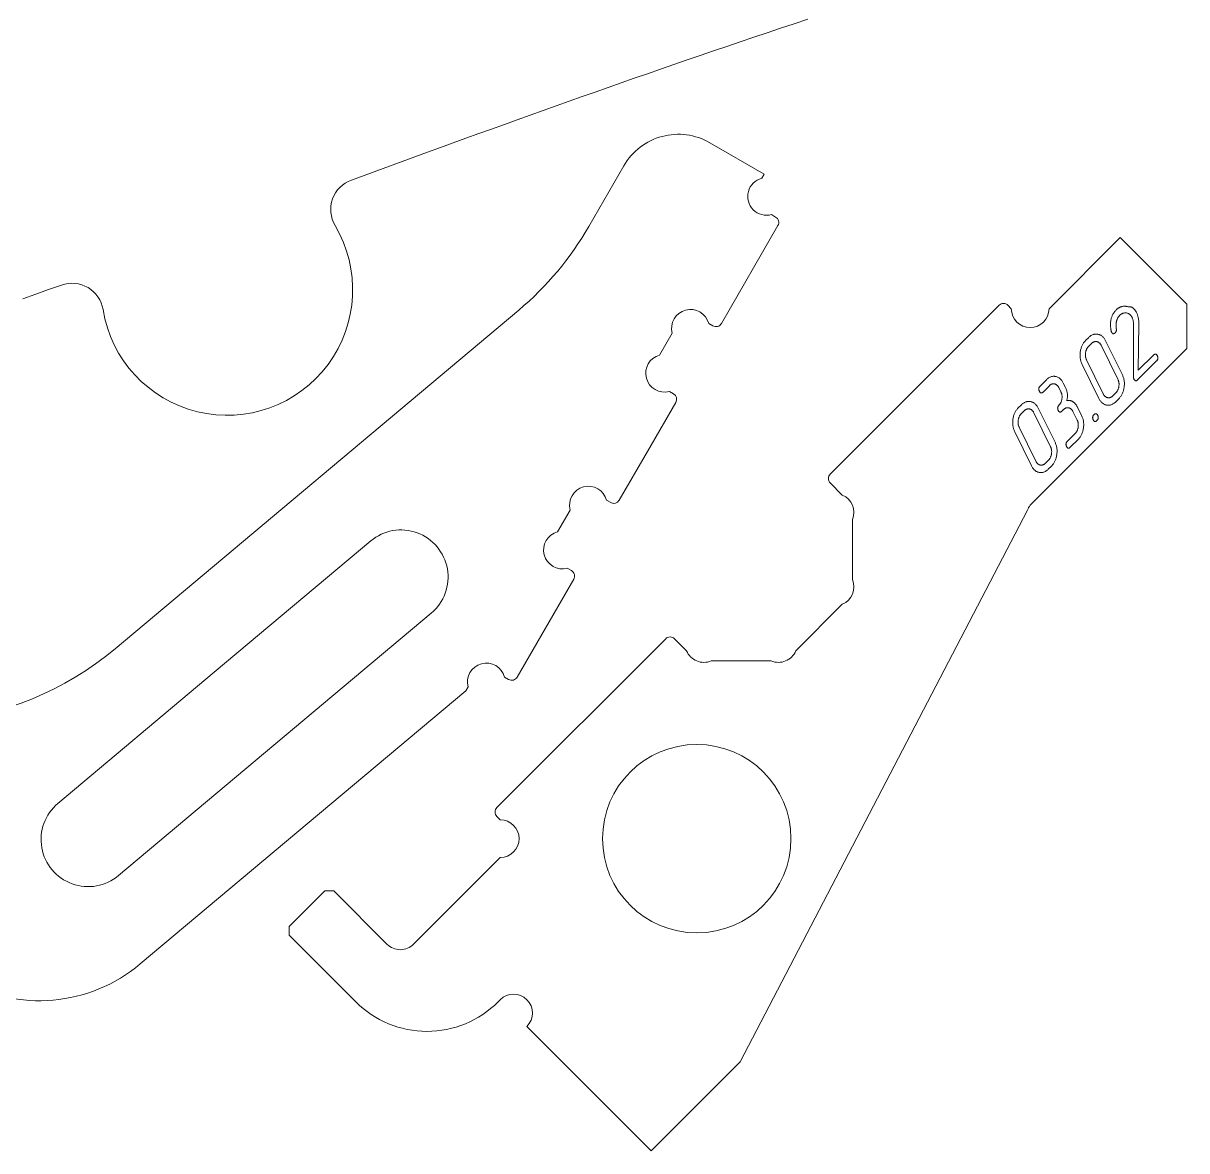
# Model space of a CAD drawing. Header units: millimetres. Extents: x 14 to 1461, y -733 to -10.
# Drawn here: x 524.8 to 710, y -730.4 to -550.9 of the extents above; entities that cross this region are included whole.
import ezdxf

# ---------------------------------------------------------------- set-up
doc = ezdxf.new("R2010")
doc.units = ezdxf.units.MM
doc.layers.add('Cut', color=7, linetype='Continuous', lineweight=0)
doc.layers.add('Mark', color=7, linetype='Continuous', lineweight=0)

msp = doc.modelspace()

# ---------------------------------------------------------------- linework, layer by layer
at = {"layer": 'Cut'}
for points in [[(649.677956, -550.255045), (647.519035, -550.967708), (645.366503, -551.68213), (643.220223, -552.398248), (641.080057, -553.116001), (638.945869, -553.835327), (636.817522, -554.556163), (634.694878, -555.278448), (632.577801, -556.002119), (630.466153, -556.727116), (628.359798, -557.453374), (626.258599, -558.180833), (624.162418, -558.909431), (622.071119, -559.639105), (619.984565, -560.369794), (617.902618, -561.101435), (615.825142, -561.833967), (613.752, -562.567327), (611.683054, -563.301453), (609.618168, -564.036284), (607.557205, -564.771757), (605.500028, -565.507811), (603.446499, -566.244383), (601.396482, -566.981412), (599.34984, -567.718834), (597.306435, -568.45659), (595.266132, -569.194615), (593.228792, -569.932849), (591.194279, -570.671229), (589.162455, -571.409693), (587.133185, -572.148179), (585.10633, -572.886626), (583.081754, -573.624971), (581.05932, -574.363152), (577.020329, -575.838775, 0.4694184068), (574.435972, -583.084842, -1.2077435696), (537.487578, -596.468873, 0.4680991654), (530.882491, -592.551667), (528.827696, -593.278028), (526.771286, -594.002479), (524.713114, -594.724953)], [(482.26572, -655.442035, 0.3152987889), (539.405399, -650.447709), (603.661396, -596.539554, 0.0874886196), (614.824355, -583.238285), (620.41697, -573.553437, -0.4142135624), (634.077498, -569.894317), (642.737323, -574.895021), (642.358594, -575.550873, 1.0000002903), (643.91103, -581.346556), (644.566882, -581.725285, -0.4142135624), (644.932795, -583.091338), (635.931528, -598.679021, -0.4142138282), (634.565474, -599.044934), (633.909622, -598.666205, 1), (628.113939, -600.218642), (626.106305, -603.695302, 0.9999999439), (627.658741, -609.490985), (628.314594, -609.869715, -0.4142133579), (628.680507, -611.235767), (624.179873, -619.029609), (619.679238, -626.823452, -0.4142134141), (618.313186, -627.189363), (617.657334, -626.810634, 1), (611.861651, -628.363071), (609.854017, -631.839732, 0.9999998439), (611.406453, -637.635415), (612.062305, -638.014144, -0.4142135624), (612.428218, -639.380196), (603.42695, -654.96788, -0.4142135624), (602.060898, -655.333792), (601.405045, -654.955063, 0.9999999), (595.609362, -656.507499), (595.230633, -657.163352), (543.420307, -700.630098, -0.3152987889), (514.850468, -703.127261)]]:
    msp.add_lwpolyline(points, format="xyb", dxfattribs=at)
for points in [[(624.768286, -730.35381), (604.969345, -710.554868, 0.9999996575), (600.726704, -706.312227), (600.373151, -706.66578, -0.4142135624), (577.745779, -706.66578), (567.139199, -696.059199), (567.139199, -694.644989), (572.796042, -688.988146), (574.210253, -688.988146), (582.695517, -697.47341, 0.4142135624), (586.938149, -697.47341), (600.731902, -683.679658, 0.9999999921), (600.731902, -677.679658), (600.196375, -677.14413, -0.4142135624), (600.196375, -675.72992), (627.066379, -648.859917, -0.4142135624), (628.480589, -648.859916), (630.392528, -650.771855, 0.4142135624), (634.312217, -652.395443), (643.862123, -652.395443, 0.4142135899), (647.781812, -650.771855), (655.188057, -643.365609, 0.4142135349), (656.811645, -639.445921), (656.811645, -629.896014, 0.4142135403), (655.188057, -625.976326), (653.276119, -624.064387, -0.4142135624), (653.276118, -622.650177), (680.146123, -595.780173, -0.4142135624), (681.560333, -595.780173), (682.09586, -596.3157, 0.9999998586), (688.09586, -596.315699), (699.414743, -584.996816), (710.021324, -595.603396), (710.021324, -602.67445), (685.740202, -626.955572, 0.1536553481), (684.674688, -628.407978), (638.910394, -716.211702)], [(555.201406, -654.181014), (530.303289, -675.069515, 1.0000001134), (539.944137, -686.560954), (589.740371, -644.783949, 1.0000001047), (580.099522, -633.292512)]]:
    msp.add_lwpolyline(points, format="xyb", close=True, dxfattribs=at)
msp.add_circle((632.016116, -680.679658), 14.99997, dxfattribs=at)
at = {"layer": 'Mark'}
for points in [[(701.537968, -607.133456), (701.53968, -607.193047), (701.543354, -607.24914), (701.548992, -607.301736), (701.556593, -607.350836), (701.566157, -607.396438), (701.577684, -607.438543), (701.591174, -607.477151), (701.606627, -607.512262), (701.63746, -607.570725), (701.669115, -607.622605), (701.701591, -607.667902), (701.734888, -607.706618), (701.769007, -607.738751), (701.803946, -607.764302), (701.839707, -607.783271), (701.87629, -607.795657), (701.913693, -607.801461), (701.951918, -607.800683), (701.990964, -607.793323), (702.030831, -607.77938), (702.071519, -607.758855), (702.113029, -607.731748), (702.15536, -607.698059), (702.198512, -607.657787), (705.218862, -604.637437), (705.261375, -604.592162), (705.299263, -604.545987), (705.332527, -604.498913), (705.361166, -604.450939), (705.38518, -604.402066), (705.40457, -604.352293), (705.419334, -604.30162), (705.429474, -604.250048), (705.43499, -604.197577), (705.43588, -604.144206), (705.432146, -604.089935), (705.423787, -604.034765), (705.410804, -603.978695), (705.393195, -603.921726), (705.370963, -603.863857), (705.344105, -603.805089), (705.314436, -603.749132), (705.283789, -603.699677), (705.252165, -603.656724), (705.219562, -603.620273), (705.185982, -603.590324), (705.151424, -603.566878), (705.115888, -603.549933), (705.079374, -603.539491), (705.041883, -603.53555), (705.003413, -603.538112), (704.963966, -603.547176), (704.923541, -603.562742), (704.882138, -603.58481), (704.839757, -603.61338), (704.796398, -603.648452), (704.752062, -603.690027), (702.312548, -606.12954), (702.398017, -598.75331), (702.39681, -598.620026), (702.392755, -598.489402), (702.385852, -598.361439), (702.376102, -598.236136), (702.363504, -598.113493), (702.348058, -597.993511), (702.329764, -597.876189), (702.308622, -597.761528), (702.284633, -597.649527), (702.257795, -597.540186), (702.22811, -597.433506), (702.195577, -597.329486), (702.160196, -597.228127), (702.121968, -597.129428), (702.080891, -597.03339), (702.036967, -596.940011), (702.005229, -596.877357), (701.972825, -596.816877), (701.939754, -596.758571), (701.906017, -596.702439), (701.871613, -596.64848), (701.836543, -596.596696), (701.800806, -596.547086), (701.764403, -596.499649), (701.727334, -596.454387), (701.689598, -596.411298), (701.651195, -596.370383), (701.612126, -596.331643), (701.572391, -596.295076), (701.531989, -596.260683), (701.49092, -596.228464), (701.449185, -596.198419), (701.406784, -596.170548), (701.363716, -596.144851), (701.319981, -596.121328), (701.27558, -596.099979), (701.230513, -596.080803), (701.184779, -596.063802), (701.138379, -596.048975), (701.091312, -596.036321), (701.043578, -596.025842), (700.995178, -596.017536), (700.946112, -596.011405), (700.896379, -596.007447), (700.84598, -596.005663), (700.794914, -596.006054), (700.743182, -596.008618), (700.690783, -596.013356), (700.613402, -595.993747), (700.536848, -595.97678), (700.461124, -595.962455), (700.386228, -595.950773), (700.31216, -595.941733), (700.238921, -595.935335), (700.16651, -595.93158), (700.094928, -595.930467), (700.024175, -595.931996), (699.954249, -595.936168), (699.885153, -595.942982), (699.816885, -595.952439), (699.749445, -595.964538), (699.682834, -595.979279), (699.617051, -595.996662), (699.552097, -596.016688), (699.487972, -596.039356), (699.424674, -596.064667), (699.362206, -596.09262), (699.300566, -596.123215), (699.239754, -596.156453), (699.179771, -596.192333), (699.120616, -596.230855), (699.06229, -596.27202), (699.004793, -596.315827), (698.948124, -596.362276), (698.892283, -596.411368), (698.837271, -596.463102), (698.823647, -596.476448), (698.816855, -596.483183), (698.813464, -596.486566), (698.808332, -596.491707), (698.766088, -596.53489), (698.684566, -596.622892), (698.606999, -596.713078), (698.533388, -596.805447), (698.463733, -596.9), (698.398033, -596.996737), (698.336289, -597.095657), (698.278501, -597.19676), (698.224668, -597.300047), (698.174791, -597.405518), (698.128869, -597.513172), (698.086903, -597.62301), (698.048893, -597.735031), (698.014838, -597.849236), (697.984739, -597.965624), (697.958595, -598.084195), (697.936408, -598.204951), (697.918175, -598.327889), (697.903899, -598.453012), (697.893578, -598.580318), (697.887213, -598.709807), (697.884803, -598.84148), (697.886349, -598.975336), (697.89185, -599.111376), (697.901307, -599.249599), (697.91472, -599.390006), (697.932089, -599.532597), (697.953413, -599.677371), (697.965558, -599.750577), (697.972002, -599.787384), (697.975316, -599.805839), (697.975724, -599.808074), (697.975788, -599.808403), (697.975916, -599.80906), (697.977988, -599.819482), (697.982223, -599.839839), (697.991057, -599.878612), (698.000379, -599.914794), (698.010187, -599.948386), (698.020483, -599.979387), (698.031265, -600.007797), (698.042534, -600.033616), (698.045427, -600.039666), (698.046155, -600.041153), (698.047073, -600.043013), (698.049099, -600.047091), (698.057255, -600.063079), (698.073816, -600.093517), (698.090707, -600.121901), (698.107927, -600.148232), (698.125479, -600.17251), (698.14336, -600.194735), (698.161572, -600.214907), (698.180114, -600.233025), (698.198986, -600.24909), (698.218189, -600.263102), (698.237722, -600.275061), (698.257585, -600.284966), (698.277778, -600.292818), (698.298302, -600.298617), (698.319156, -600.302363), (698.34034, -600.304056), (698.361854, -600.303695), (698.383699, -600.301281), (698.405874, -600.296814), (698.428379, -600.290294), (698.451215, -600.281721), (698.474381, -600.271094), (698.497877, -600.258414), (698.521703, -600.243681), (698.54586, -600.226895), (698.570347, -600.208055), (698.595164, -600.187163), (698.620311, -600.164217), (698.633009, -600.151974), (698.639389, -600.14566), (698.643622, -600.1414), (698.673792, -600.108481), (698.701195, -600.073832), (698.72583, -600.037452), (698.747697, -599.999343), (698.766797, -599.959505), (698.783128, -599.917936), (698.796692, -599.874637), (698.807488, -599.829608), (698.815516, -599.782849), (698.820776, -599.73436), (698.823269, -599.684141), (698.822994, -599.632193), (698.819951, -599.578514), (698.81414, -599.523105), (698.813685, -599.519585), (698.813454, -599.517822), (698.812966, -599.514085), (698.809819, -599.489333), (698.803928, -599.440165), (698.793761, -599.343173), (698.785747, -599.247973), (698.779886, -599.154564), (698.776177, -599.062947), (698.774622, -598.973121), (698.775219, -598.885087), (698.77797, -598.798845), (698.782873, -598.714394), (698.789929, -598.631735), (698.799138, -598.550867), (698.8105, -598.471791), (698.824015, -598.394507), (698.839683, -598.319014), (698.857504, -598.245313), (698.877477, -598.173403), (698.899604, -598.103286), (698.923883, -598.034959), (698.950315, -597.968425), (698.9789, -597.903681), (699.009638, -597.84073), (699.042529, -597.77957), (699.077573, -597.720202), (699.11477, -597.662625), (699.15412, -597.60684), (699.195622, -597.552847), (699.239277, -597.500645), (699.285086, -597.450235), (699.308797, -597.425701), (699.314809, -597.419638), (699.319642, -597.414808), (699.328118, -597.406417), (699.362204, -597.373689), (699.431254, -597.312251), (699.501472, -597.256166), (699.572859, -597.205437), (699.645416, -597.160061), (699.719141, -597.120041), (699.794035, -597.085375), (699.870098, -597.056063), (699.94733, -597.032106), (700.02573, -597.013504), (700.1053, -597.000256), (700.186039, -596.992362), (700.267947, -596.989823), (700.351023, -596.992639), (700.435699, -597.001071), (700.519068, -597.01534), (700.59943, -597.035174), (700.676785, -597.060574), (700.751134, -597.091541), (700.822476, -597.128073), (700.890812, -597.170171), (700.956141, -597.217835), (701.018464, -597.271066), (701.07778, -597.329862), (701.134089, -597.394224), (701.187392, -597.464152), (701.237689, -597.539647), (701.284978, -597.620707), (701.307496, -597.663324), (701.318473, -597.685155), (701.326581, -597.701774), (701.356272, -597.766944), (701.38374, -597.834392), (701.408986, -597.904119), (701.43201, -597.976124), (701.452812, -598.050408), (701.471391, -598.12697), (701.487748, -598.205811), (701.501882, -598.286931), (701.513795, -598.370328), (701.523484, -598.456005), (701.530952, -598.54396), (701.536197, -598.634193), (701.53922, -598.726705), (701.54002, -598.821496)], [(698.708442, -611.147857), (699.213517, -610.642782), (699.296177, -610.556436), (699.374819, -610.466736), (699.449443, -610.373682), (699.520049, -610.277273), (699.586637, -610.177511), (699.649207, -610.074395), (699.707759, -609.967925), (699.762293, -609.8581), (699.812809, -609.744922), (699.859307, -609.62839), (699.901787, -609.508503), (699.940248, -609.385263), (699.974692, -609.258669), (700.005118, -609.12872), (700.031525, -608.995418), (700.053915, -608.858762), (700.071924, -608.721231), (700.08519, -608.585306), (700.093713, -608.450986), (700.097492, -608.318272), (700.096529, -608.187163), (700.090823, -608.05766), (700.080373, -607.929762), (700.06518, -607.80347), (700.045245, -607.678783), (700.020566, -607.555702), (699.991144, -607.434226), (699.956979, -607.314356), (699.918071, -607.196091), (699.87442, -607.079432), (699.826025, -606.964378), (699.772888, -606.85093), (697.105459, -601.437154), (697.048743, -601.32766), (696.989337, -601.223957), (696.927241, -601.126045), (696.862456, -601.033923), (696.79498, -600.947591), (696.724814, -600.867051), (696.651958, -600.792301), (696.576412, -600.723341), (696.498176, -600.660172), (696.417251, -600.602794), (696.333635, -600.551206), (696.247329, -600.505409), (696.158333, -600.465402), (696.066648, -600.431186), (695.972272, -600.402761), (695.875206, -600.380126), (695.777231, -600.363644), (695.680127, -600.353674), (695.583894, -600.350218), (695.488533, -600.353274), (695.394042, -600.362844), (695.300423, -600.378928), (695.207675, -600.401524), (695.115798, -600.430634), (695.024792, -600.466257), (694.934658, -600.508393), (694.845394, -600.557042), (694.757002, -600.612204), (694.669481, -600.67388), (694.582831, -600.742069), (694.497053, -600.816771), (694.412145, -600.897986), (693.90707, -601.403062), (693.825441, -601.488391), (693.74778, -601.577154), (693.674087, -601.669349), (693.604363, -601.764977), (693.538607, -601.864037), (693.47682, -601.966531), (693.419001, -602.072456), (693.36515, -602.181815), (693.315268, -602.294606), (693.269354, -602.410829), (693.227409, -602.530485), (693.189432, -602.653574), (693.155423, -602.780096), (693.125383, -602.91005), (693.099311, -603.043436), (693.077208, -603.180256), (693.059442, -603.317963), (693.046383, -603.454014), (693.038032, -603.588409), (693.034387, -603.721147), (693.03545, -603.852229), (693.041219, -603.981655), (693.051696, -604.109424), (693.066879, -604.235537), (693.08677, -604.359994), (693.111368, -604.482794), (693.140672, -604.603938), (693.174684, -604.723426), (693.213403, -604.841257), (693.256828, -604.957432), (693.304961, -605.07195), (693.357801, -605.184813), (696.025229, -610.598588), (696.081898, -610.707997), (696.141242, -610.811644), (696.203261, -610.909528), (696.267954, -611.001649), (696.335323, -611.088008), (696.405366, -611.168605), (696.478084, -611.243439), (696.553477, -611.31251), (696.631545, -611.375819), (696.712288, -611.433365), (696.795706, -611.485148), (696.881798, -611.53117), (696.970566, -611.571428), (697.062008, -611.605924), (697.156125, -611.634657), (697.252917, -611.657628), (697.3506, -611.674471), (697.447387, -611.68482), (697.543279, -611.688675), (697.638277, -611.686036), (697.732379, -611.676904), (697.825587, -611.661278), (697.917899, -611.639158), (698.009317, -611.610544), (698.09984, -611.575436), (698.189468, -611.533835), (698.278201, -611.48574), (698.366039, -611.431151), (698.452982, -611.370068), (698.53903, -611.302492), (698.624183, -611.228421)], [(698.241642, -610.200447), (698.746717, -609.695371), (698.792712, -609.647296), (698.836487, -609.597276), (698.878044, -609.545314), (698.917382, -609.491408), (698.954501, -609.435559), (698.989401, -609.377766), (699.022082, -609.31803), (699.052544, -609.256351), (699.080787, -609.192728), (699.106811, -609.127162), (699.130616, -609.059652), (699.152203, -608.9902), (699.17157, -608.918803), (699.188718, -608.845464), (699.203648, -608.770181), (699.216358, -608.692955), (699.226626, -608.615231), (699.234228, -608.538454), (699.239164, -608.462626), (699.241434, -608.387744), (699.241039, -608.313811), (699.237977, -608.240825), (699.232249, -608.168787), (699.223855, -608.097696), (699.212796, -608.027553), (699.19907, -607.958358), (699.182679, -607.89011), (699.163621, -607.82281), (699.141898, -607.756457), (699.117508, -607.691053), (699.090453, -607.626595), (699.060732, -607.563086), (696.393303, -602.14931), (696.361602, -602.088157), (696.32835, -602.030235), (696.293549, -601.975544), (696.257197, -601.924086), (696.219294, -601.875859), (696.179842, -601.830863), (696.138839, -601.789099), (696.096285, -601.750567), (696.052182, -601.715267), (696.006528, -601.683198), (695.959324, -601.65436), (695.910569, -601.628755), (695.860264, -601.606381), (695.808409, -601.587238), (695.755004, -601.571328), (695.700048, -601.558648), (695.644593, -601.549397), (695.589689, -601.543768), (695.535337, -601.541763), (695.481536, -601.54338), (695.428287, -601.548621), (695.375589, -601.557485), (695.323443, -601.569972), (695.271849, -601.586082), (695.220805, -601.605816), (695.170314, -601.629172), (695.120374, -601.656152), (695.070985, -601.686755), (695.022148, -601.72098), (694.973862, -601.758829), (694.926128, -601.800302), (694.878945, -601.845397), (694.37387, -602.350472), (694.328952, -602.397484), (694.286198, -602.446521), (694.245606, -602.497583), (694.207178, -602.55067), (694.170913, -602.605782), (694.136811, -602.662919), (694.104872, -602.722081), (694.075096, -602.783268), (694.047484, -602.846481), (694.022035, -602.911718), (693.998748, -602.97898), (693.977625, -603.048268), (693.958665, -603.11958), (693.941869, -603.192918), (693.927235, -603.26828), (693.914765, -603.345668), (693.904694, -603.42357), (693.897259, -603.500477), (693.89246, -603.576389), (693.890298, -603.651305), (693.890771, -603.725226), (693.893881, -603.798151), (693.899626, -603.870081), (693.908008, -603.941016), (693.919025, -604.010955), (693.932679, -604.079898), (693.948968, -604.147847), (693.967894, -604.214799), (693.989456, -604.280757), (694.013653, -604.345719), (694.040487, -604.409685), (694.069957, -604.472656), (696.737386, -609.886432), (696.769069, -609.947566), (696.802286, -610.005488), (696.837037, -610.060199), (696.873322, -610.111698), (696.911141, -610.159986), (696.950494, -610.205062), (696.991381, -610.246927), (697.033802, -610.28558), (697.077757, -610.321021), (697.123245, -610.35325), (697.170268, -610.382269), (697.218825, -610.408075), (697.268916, -610.43067), (697.32054, -610.450053), (697.373699, -610.466225), (697.428392, -610.479185), (697.483562, -610.488741), (697.538153, -610.4947), (697.592165, -610.497062), (697.645599, -610.495827), (697.698453, -610.490995), (697.750729, -610.482566), (697.802425, -610.470541), (697.853543, -610.454918), (697.904081, -610.435698), (697.954041, -610.412882), (698.003422, -610.386468), (698.052224, -610.356458), (698.100447, -610.32285), (698.148091, -610.285646), (698.195156, -610.244845)], [(690.151914, -612.633331), (690.404452, -612.380793), (690.451596, -612.335736), (690.499275, -612.294317), (690.547487, -612.256536), (690.596233, -612.222395), (690.645513, -612.191893), (690.695327, -612.165029), (690.745674, -612.141804), (690.796556, -612.122219), (690.847972, -612.106272), (690.899922, -612.093963), (690.952405, -612.085294), (691.005423, -612.080264), (691.058974, -612.078872), (691.113059, -612.08112), (691.167679, -612.087006), (691.222832, -612.096531), (691.277487, -612.109484), (691.330613, -612.125653), (691.382209, -612.145039), (691.432275, -612.167641), (691.480812, -612.19346), (691.527819, -612.222495), (691.573296, -612.254747), (691.617244, -612.290215), (691.659662, -612.3289), (691.700551, -612.370802), (691.73991, -612.41592), (691.777739, -612.464254), (691.814038, -612.515805), (691.848808, -612.570573), (691.882048, -612.628557), (691.913759, -612.689757), (692.580616, -614.043201), (692.610366, -614.106739), (692.637466, -614.171202), (692.661918, -614.23659), (692.68372, -614.302903), (692.702874, -614.370142), (692.719378, -614.438305), (692.733234, -614.507394), (692.74444, -614.577407), (692.752998, -614.648346), (692.758906, -614.72021), (692.762166, -614.792999), (692.762776, -614.866713), (692.760738, -614.941353), (692.75605, -615.016917), (692.748714, -615.093407), (692.738728, -615.170821), (692.726301, -615.247736), (692.711638, -615.322726), (692.69474, -615.39579), (692.675606, -615.466929), (692.654238, -615.536143), (692.630634, -615.603432), (692.604794, -615.668796), (692.57672, -615.732234), (692.54641, -615.793747), (692.513864, -615.853336), (692.479084, -615.910999), (692.442068, -615.966737), (692.402817, -616.020549), (692.361331, -616.072437), (692.317609, -616.122399), (692.271652, -616.170436), (691.008964, -617.433124), (690.967063, -617.477788), (690.929748, -617.523389), (690.897018, -617.569929), (690.868875, -617.617408), (690.845317, -617.665825), (690.826345, -617.71518), (690.811959, -617.765473), (690.802159, -617.816705), (690.796945, -617.868876), (690.796317, -617.921984), (690.800275, -617.976032), (690.808818, -618.031017), (690.821947, -618.086941), (690.839663, -618.143803), (690.861964, -618.201604), (690.888851, -618.260343), (690.91849, -618.316329), (690.949069, -618.365853), (690.980587, -618.408913), (691.013043, -618.445509), (691.046439, -618.475643), (691.080773, -618.499313), (691.116047, -618.51652), (691.152259, -618.527263), (691.189411, -618.531544), (691.227502, -618.529361), (691.266531, -618.520715), (691.3065, -618.505605), (691.347407, -618.484033), (691.389254, -618.455997), (691.432039, -618.421498), (691.475764, -618.380535), (692.738452, -617.117847), (692.821121, -617.031492), (692.89975, -616.941803), (692.974338, -616.848782), (693.044886, -616.752427), (693.111394, -616.652739), (693.173861, -616.549719), (693.232289, -616.443365), (693.286676, -616.333678), (693.337023, -616.220658), (693.383329, -616.104305), (693.425596, -615.984619), (693.463822, -615.8616), (693.498008, -615.735248), (693.528154, -615.605563), (693.554259, -615.472545), (693.576325, -615.336194), (693.594009, -615.19897), (693.606973, -615.063332), (693.615216, -614.929282), (693.618738, -614.796819), (693.617539, -614.665943), (693.61162, -614.536653), (693.600979, -614.408951), (693.585617, -614.282836), (693.565535, -614.158308), (693.540731, -614.035366), (693.511207, -613.914012), (693.476962, -613.794245), (693.437996, -613.676064), (693.394309, -613.559471), (693.345901, -613.444465), (693.292772, -613.331045), (692.625915, -611.977601), (692.588092, -611.903623), (692.548768, -611.832144), (692.507941, -611.763166), (692.465613, -611.696688), (692.421783, -611.63271), (692.37645, -611.571232), (692.329616, -611.512254), (692.28128, -611.455776), (692.231442, -611.401798), (692.180102, -611.35032), (692.127261, -611.301343), (692.072917, -611.254865), (692.017071, -611.210888), (691.959724, -611.169411), (691.900874, -611.130433), (691.840523, -611.093956), (691.779624, -611.060441), (691.71913, -611.030347), (691.659042, -611.003676), (691.599359, -610.980428), (691.540083, -610.960602), (691.481212, -610.944198), (691.422746, -610.931217), (691.364687, -610.921659), (691.307033, -610.915523), (691.249785, -610.912809), (691.192942, -610.913518), (691.136505, -610.917649), (691.080474, -610.925202), (691.024849, -610.936178), (690.969629, -610.950577), (690.914815, -610.968398), (690.94943, -610.832974), (690.977692, -610.697925), (690.9996, -610.56325), (691.015154, -610.428949), (691.024355, -610.295022), (691.027203, -610.16147), (691.023697, -610.028292), (691.013838, -609.895488), (690.997624, -609.763058), (690.975058, -609.631003), (690.946138, -609.499322), (690.910864, -609.368015), (690.869237, -609.237082), (690.821256, -609.106524), (690.766922, -608.976339), (690.706235, -608.846529), (690.372806, -608.169807), (690.31611, -608.060332), (690.256743, -607.956623), (690.194705, -607.858682), (690.129997, -607.766509), (690.062619, -607.680103), (689.99257, -607.599465), (689.91985, -607.524594), (689.84446, -607.455491), (689.766399, -607.392155), (689.685667, -607.334587), (689.602265, -607.282786), (689.516193, -607.236752), (689.42745, -607.196486), (689.336036, -607.161988), (689.241952, -607.133257), (689.145197, -607.110294), (689.047532, -607.093482), (688.950716, -607.083206), (688.854751, -607.079465), (688.759635, -607.08226), (688.66537, -607.091591), (688.571954, -607.107458), (688.479389, -607.12986), (688.387673, -607.158799), (688.296807, -607.194272), (688.206791, -607.236282), (688.117625, -607.284827), (688.029309, -607.339908), (687.941842, -607.401525), (687.855226, -607.469677), (687.769459, -607.544365), (687.684543, -607.625589), (686.674392, -608.635739), (686.632491, -608.680403), (686.595176, -608.726004), (686.562446, -608.772544), (686.534303, -608.820023), (686.510745, -608.86844), (686.491773, -608.917795), (686.477388, -608.968088), (686.467588, -609.01932), (686.462373, -609.071491), (686.461745, -609.124599), (686.465703, -609.178647), (686.474246, -609.233632), (686.487376, -609.289556), (686.505091, -609.346418), (686.527392, -609.404219), (686.554279, -609.462958), (686.583919, -609.518944), (686.614497, -609.568468), (686.646015, -609.611528), (686.678471, -609.648124), (686.711867, -609.678258), (686.746201, -609.701928), (686.781475, -609.719135), (686.817688, -609.729878), (686.854839, -609.734159), (686.89293, -609.731976), (686.931959, -609.72333), (686.971928, -609.70822), (687.012836, -609.686648), (687.054682, -609.658612), (687.097468, -609.624112), (687.141192, -609.58315), (688.151343, -608.572999), (688.198487, -608.527942), (688.246165, -608.486523), (688.294377, -608.448742), (688.343124, -608.414601), (688.392403, -608.384099), (688.442217, -608.357235), (688.492565, -608.33401), (688.543447, -608.314425), (688.594863, -608.298478), (688.646812, -608.286169), (688.699296, -608.2775), (688.752313, -608.27247), (688.805865, -608.271078), (688.85995, -608.273326), (688.914569, -608.279212), (688.969723, -608.288737), (689.024378, -608.30169), (689.077504, -608.317859), (689.1291, -608.337245), (689.179166, -608.359847), (689.227703, -608.385666), (689.27471, -608.414701), (689.320187, -608.446953), (689.364135, -608.482421), (689.406553, -608.521106), (689.447442, -608.563008), (689.4868, -608.608126), (689.52463, -608.65646), (689.560929, -608.708011), (689.595699, -608.762779), (689.628939, -608.820763), (689.66065, -608.881963), (689.994078, -609.558685), (690.023828, -609.622223), (690.050928, -609.686686), (690.07538, -609.752074), (690.097182, -609.818388), (690.116336, -609.885626), (690.13284, -609.953789), (690.146696, -610.022878), (690.157902, -610.092892), (690.16646, -610.16383), (690.172368, -610.235694), (690.175628, -610.308483), (690.176238, -610.382198), (690.1742, -610.456837), (690.169513, -610.532401), (690.162176, -610.608891), (690.152191, -610.686305), (690.139763, -610.76322), (690.1251, -610.83821), (690.108202, -610.911274), (690.089069, -610.982413), (690.0677, -611.051627), (690.044096, -611.118916), (690.018256, -611.18428), (689.990182, -611.247718), (689.959872, -611.309232), (689.927327, -611.36882), (689.892546, -611.426483), (689.85553, -611.482221), (689.816279, -611.536033), (689.774793, -611.587921), (689.731071, -611.637883), (689.685114, -611.68592), (689.643213, -611.730584), (689.605898, -611.776185), (689.573168, -611.822725), (689.545025, -611.870204), (689.521467, -611.918621), (689.502496, -611.967976), (689.48811, -612.01827), (689.47831, -612.069501), (689.473095, -612.121672), (689.472467, -612.174781), (689.476425, -612.228828), (689.484968, -612.283813), (689.498098, -612.339737), (689.515813, -612.396599), (689.538114, -612.4544), (689.565001, -612.513139), (689.594641, -612.569125), (689.625219, -612.618649), (689.656737, -612.661709), (689.689193, -612.698305), (689.722589, -612.728439), (689.756923, -612.752109), (689.792197, -612.769316), (689.82841, -612.78006), (689.865561, -612.78434), (689.903652, -612.782157), (689.942681, -612.773511), (689.98265, -612.758401), (690.023558, -612.736829), (690.065404, -612.708793), (690.10819, -612.674294)], [(683.689398, -611.620734), (683.184322, -612.125809), (683.102693, -612.211139), (683.025032, -612.299902), (682.951339, -612.392097), (682.881615, -612.487725), (682.815859, -612.586785), (682.754072, -612.689278), (682.696253, -612.795204), (682.642402, -612.904562), (682.59252, -613.017353), (682.546606, -613.133577), (682.504661, -613.253233), (682.466684, -613.376322), (682.432675, -613.502843), (682.402635, -613.632797), (682.376563, -613.766184), (682.35446, -613.903003), (682.336694, -614.040711), (682.323636, -614.176762), (682.315284, -614.311157), (682.31164, -614.443895), (682.312702, -614.574977), (682.318471, -614.704403), (682.328948, -614.832172), (682.344132, -614.958285), (682.364022, -615.082742), (682.38862, -615.205542), (682.417924, -615.326686), (682.451936, -615.446174), (682.490655, -615.564005), (682.53408, -615.68018), (682.582213, -615.794698), (682.635053, -615.90756), (685.302482, -621.321336), (685.35915, -621.430745), (685.418494, -621.534392), (685.480513, -621.632276), (685.545206, -621.724397), (685.612575, -621.810756), (685.682618, -621.891353), (685.755336, -621.966186), (685.830729, -622.035258), (685.908797, -622.098566), (685.98954, -622.156113), (686.072958, -622.207896), (686.15905, -622.253917), (686.247818, -622.294176), (686.33926, -622.328672), (686.433377, -622.357405), (686.53017, -622.380376), (686.627852, -622.397219), (686.724639, -622.407568), (686.820531, -622.411423), (686.915529, -622.408784), (687.009631, -622.399652), (687.102839, -622.384025), (687.195151, -622.361905), (687.286569, -622.333292), (687.377092, -622.298184), (687.46672, -622.256583), (687.555453, -622.208488), (687.643291, -622.153899), (687.730234, -622.092816), (687.816282, -622.025239), (687.901436, -621.951169), (687.985694, -621.870605), (688.490769, -621.36553), (688.573429, -621.279184), (688.652071, -621.189484), (688.726696, -621.096429), (688.797302, -621.000021), (688.86389, -620.900259), (688.92646, -620.797143), (688.985011, -620.690672), (689.039545, -620.580848), (689.090061, -620.46767), (689.136559, -620.351138), (689.179039, -620.231251), (689.217501, -620.108011), (689.251944, -619.981417), (689.28237, -619.851468), (689.308778, -619.718166), (689.331167, -619.581509), (689.349176, -619.443979), (689.362442, -619.308054), (689.370965, -619.173734), (689.374745, -619.04102), (689.373781, -618.909911), (689.368075, -618.780408), (689.357625, -618.65251), (689.342433, -618.526218), (689.322497, -618.401531), (689.297818, -618.27845), (689.268396, -618.156974), (689.234231, -618.037104), (689.195323, -617.918839), (689.151672, -617.80218), (689.103277, -617.687126), (689.05014, -617.573677), (686.382711, -612.159902), (686.325995, -612.050408), (686.26659, -611.946705), (686.204494, -611.848793), (686.139708, -611.756671), (686.072232, -611.670339), (686.002066, -611.589799), (685.92921, -611.515048), (685.853664, -611.446089), (685.775429, -611.38292), (685.694503, -611.325542), (685.610887, -611.273954), (685.524581, -611.228157), (685.435586, -611.18815), (685.3439, -611.153934), (685.249524, -611.125509), (685.152459, -611.102874), (685.054483, -611.086391), (684.957379, -611.076422), (684.861147, -611.072965), (684.765785, -611.076022), (684.671294, -611.085592), (684.577675, -611.101676), (684.484927, -611.124272), (684.39305, -611.153382), (684.302045, -611.189004), (684.21191, -611.231141), (684.122647, -611.27979), (684.034254, -611.334952), (683.946733, -611.396628), (683.860084, -611.464817), (683.774305, -611.539519)], [(684.156198, -612.568145), (683.651122, -613.07322), (683.606205, -613.120232), (683.56345, -613.169269), (683.522858, -613.220331), (683.48443, -613.273418), (683.448165, -613.32853), (683.414063, -613.385667), (683.382124, -613.444829), (683.352349, -613.506016), (683.324736, -613.569229), (683.299287, -613.634466), (683.276, -613.701728), (683.254877, -613.771016), (683.235918, -613.842328), (683.219121, -613.915665), (683.204487, -613.991028), (683.192017, -614.068416), (683.181946, -614.146318), (683.174511, -614.223225), (683.169713, -614.299137), (683.16755, -614.374053), (683.168023, -614.447974), (683.171133, -614.520899), (683.176878, -614.592829), (683.18526, -614.663764), (683.196277, -614.733703), (683.209931, -614.802646), (683.22622, -614.870594), (683.245146, -614.937547), (683.266708, -615.003505), (683.290905, -615.068467), (683.317739, -615.132433), (683.347209, -615.195404), (686.014638, -620.60918), (686.046321, -620.670314), (686.079538, -620.728236), (686.114289, -620.782947), (686.150574, -620.834446), (686.188393, -620.882734), (686.227746, -620.92781), (686.268633, -620.969674), (686.311054, -621.008327), (686.355009, -621.043769), (686.400498, -621.075998), (686.44752, -621.105016), (686.496077, -621.130823), (686.546168, -621.153418), (686.597793, -621.172801), (686.650951, -621.188973), (686.705644, -621.201933), (686.760814, -621.211489), (686.815405, -621.217448), (686.869417, -621.21981), (686.922851, -621.218575), (686.975705, -621.213743), (687.027981, -621.205314), (687.079677, -621.193288), (687.130795, -621.177666), (687.181333, -621.158446), (687.231293, -621.135629), (687.280674, -621.109216), (687.329476, -621.079206), (687.377699, -621.045598), (687.425343, -621.008394), (687.472408, -620.967593), (687.518894, -620.923194), (688.023969, -620.418119), (688.069964, -620.370043), (688.11374, -620.320024), (688.155296, -620.268062), (688.194634, -620.214156), (688.231753, -620.158306), (688.266653, -620.100514), (688.299334, -620.040778), (688.329796, -619.979098), (688.358039, -619.915476), (688.384063, -619.84991), (688.407869, -619.7824), (688.429455, -619.712947), (688.448822, -619.641551), (688.46597, -619.568212), (688.4809, -619.492929), (688.49361, -619.415703), (688.503878, -619.337979), (688.51148, -619.261202), (688.516416, -619.185373), (688.518687, -619.110492), (688.518291, -619.036559), (688.515229, -618.963573), (688.509501, -618.891535), (688.501108, -618.820444), (688.490048, -618.750301), (688.476322, -618.681106), (688.459931, -618.612858), (688.440873, -618.545558), (688.41915, -618.479205), (688.394761, -618.4138), (688.367705, -618.349343), (688.337984, -618.285834), (685.670555, -612.872058), (685.638854, -612.810904), (685.605603, -612.752982), (685.570801, -612.698292), (685.534449, -612.646833), (685.496546, -612.598606), (685.457094, -612.553611), (685.416091, -612.511847), (685.373537, -612.473315), (685.329434, -612.438014), (685.28378, -612.405945), (685.236576, -612.377108), (685.187821, -612.351503), (685.137516, -612.329128), (685.085661, -612.309986), (685.032256, -612.294075), (684.9773, -612.281396), (684.921845, -612.272144), (684.866941, -612.266516), (684.812589, -612.26451), (684.758788, -612.266128), (684.705539, -612.271369), (684.652842, -612.280233), (684.600695, -612.29272), (684.549101, -612.30883), (684.498058, -612.328563), (684.447566, -612.35192), (684.397626, -612.3789), (684.348237, -612.409502), (684.2994, -612.443728), (684.251114, -612.481577), (684.20338, -612.523049)], [(695.256647, -613.185441), (695.214746, -613.230105), (695.177431, -613.275706), (695.144701, -613.322246), (695.116558, -613.369725), (695.093, -613.418142), (695.074028, -613.467497), (695.059642, -613.51779), (695.049842, -613.569022), (695.044628, -613.621193), (695.044, -613.674302), (695.047958, -613.728349), (695.056501, -613.783334), (695.06963, -613.839258), (695.087346, -613.89612), (695.109647, -613.953921), (695.136534, -614.01266), (695.166173, -614.068647), (695.196752, -614.11817), (695.228269, -614.16123), (695.260726, -614.197826), (695.294122, -614.22796), (695.328456, -614.25163), (695.36373, -614.268837), (695.399942, -614.27958), (695.437094, -614.283861), (695.475184, -614.281678), (695.514214, -614.273032), (695.554183, -614.257922), (695.59509, -614.23635), (695.636937, -614.208314), (695.679722, -614.173815), (695.723447, -614.132852), (695.76596, -614.087577), (695.803848, -614.041402), (695.837112, -613.994328), (695.865751, -613.946354), (695.889765, -613.897481), (695.909155, -613.847708), (695.923919, -613.797035), (695.934059, -613.745463), (695.939575, -613.692992), (695.940465, -613.639621), (695.936731, -613.58535), (695.928372, -613.53018), (695.915389, -613.47411), (695.897781, -613.417141), (695.875548, -613.359272), (695.84869, -613.300504), (695.819021, -613.244547), (695.788374, -613.195092), (695.75675, -613.152139), (695.724147, -613.115688), (695.690567, -613.085739), (695.656009, -613.062292), (695.620473, -613.045348), (695.583959, -613.034905), (695.546468, -613.030965), (695.507998, -613.033527), (695.468551, -613.042591), (695.428126, -613.058157), (695.386723, -613.080225), (695.344342, -613.108795), (695.300983, -613.143867)]]:
    msp.add_lwpolyline(points, close=True, dxfattribs=at)

doc.saveas('drawing.dxf')
